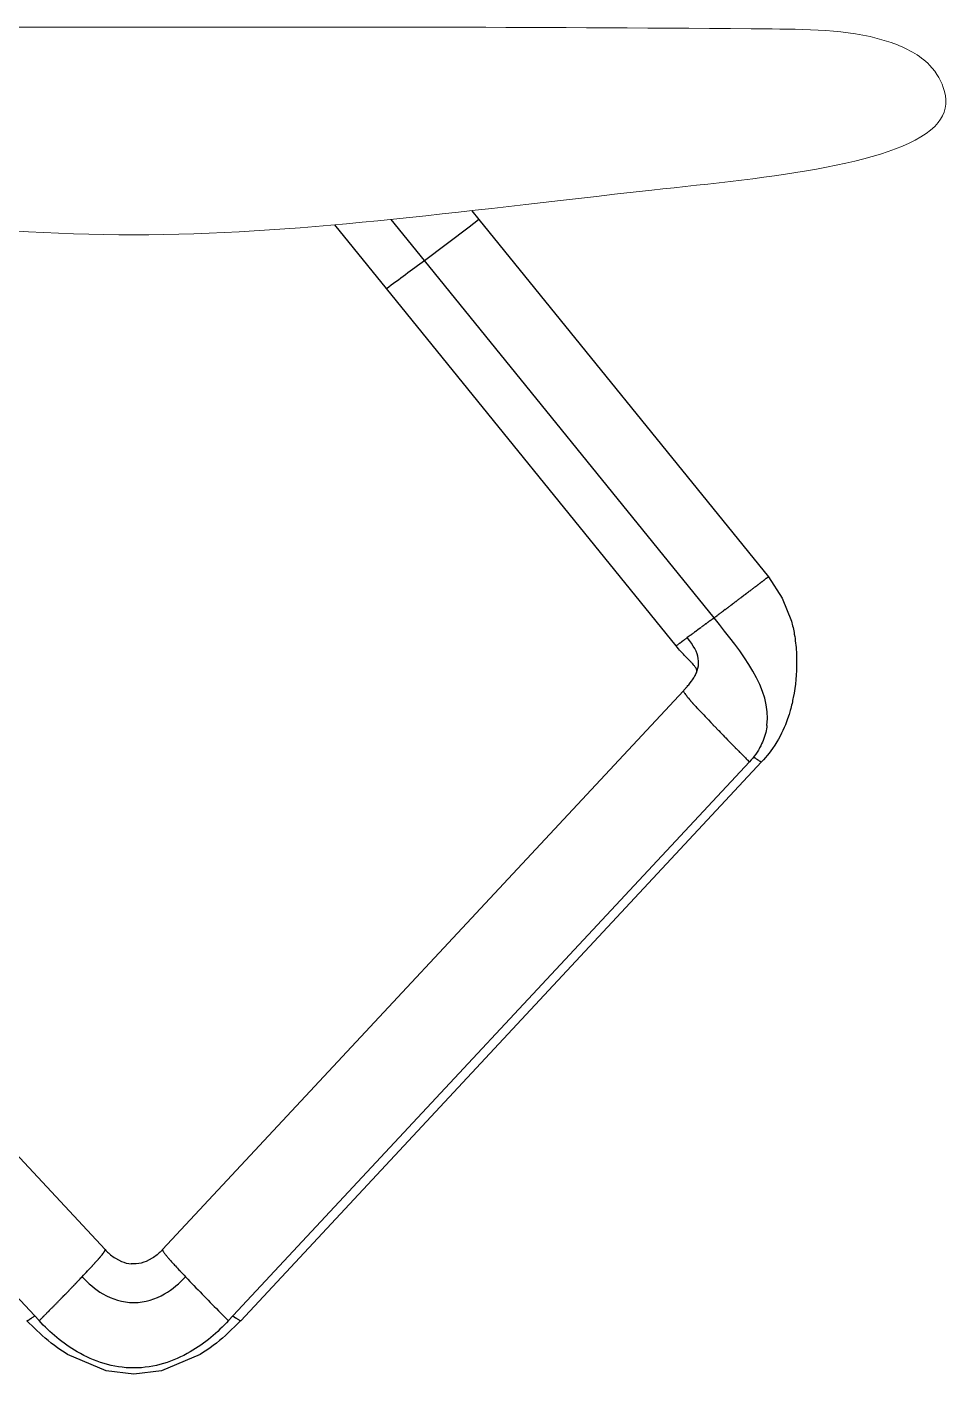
# Model space of a CAD drawing. Header units: millimetres. Extents: x 6152 to 28526, y 1087 to 12861.
# Drawn here: x 20506.2 to 20758.7, y 6116.6 to 6485.5 of the extents above; entities that cross this region are included whole.
import ezdxf

# ---------------------------------------------------------------- set-up
doc = ezdxf.new("R2010")
doc.units = ezdxf.units.MM
doc.header["$LTSCALE"] = 0.05
doc.layers.add('Board', color=52, linetype='Continuous', lineweight=13)

msp = doc.modelspace()

# ---------------------------------------------------------------- linework, layer by layer
for p, q in [((20615.21, 6421.58), (20606.09, 6432.83)), ((20628.12, 6435.22), (20630.05, 6432.84)), ((20630.05, 6432.84), (20709.41, 6334.95)), ((20604.77, 6413.9), (20590.64, 6431.34)), ((20694.56, 6323.68), (20615.21, 6421.58)), ((20684.13, 6316.01), (20604.77, 6413.9)), ((20705.55, 6331.99), (20705.43, 6331.9)), ((20705.55, 6331.99), (20705.56, 6332)), ((20705.73, 6332.13), (20705.56, 6332)), ((20705.73, 6332.13), (20705.82, 6332.19)), ((20705.91, 6332.27), (20705.82, 6332.19)), ((20706.09, 6332.4), (20705.94, 6332.29)), ((20706.09, 6332.4), (20706.19, 6332.48)), ((20706.43, 6332.66), (20706.31, 6332.57)), ((20706.43, 6332.66), (20706.44, 6332.66)), ((20706.6, 6332.79), (20706.44, 6332.66)), ((20706.77, 6332.92), (20706.67, 6332.85)), ((20706.93, 6333.04), (20706.79, 6332.93)), ((20706.93, 6333.04), (20707.02, 6333.11)), ((20707.1, 6333.17), (20707.02, 6333.11)), ((20707.1, 6333.17), (20707.13, 6333.2)), ((20707.18, 6333.23), (20707.13, 6333.2)), ((20707.18, 6333.23), (20707.25, 6333.28)), ((20707.26, 6333.29), (20707.36, 6333.36)), ((20707.42, 6333.41), (20707.36, 6333.36)), ((20707.42, 6333.41), (20707.46, 6333.45)), ((20707.5, 6333.47), (20707.46, 6333.45)), ((20707.5, 6333.47), (20707.57, 6333.53)), ((20707.58, 6333.53), (20707.57, 6333.53)), ((20707.58, 6333.53), (20707.67, 6333.6)), ((20707.73, 6333.65), (20707.67, 6333.6)), ((20707.73, 6333.65), (20707.77, 6333.68)), ((20707.8, 6333.7), (20707.77, 6333.68)), ((20707.8, 6333.7), (20707.87, 6333.76)), ((20707.94, 6333.81), (20707.87, 6333.76)), ((20707.94, 6333.81), (20707.97, 6333.83)), ((20708.01, 6333.86), (20707.97, 6333.83)), ((20708.01, 6333.86), (20708.06, 6333.9)), ((20708.08, 6333.91), (20708.15, 6333.97)), ((20708.21, 6334.01), (20708.15, 6333.97)), ((20708.21, 6334.01), (20708.24, 6334.04)), ((20708.27, 6334.06), (20708.24, 6334.04)), ((20708.27, 6334.06), (20708.33, 6334.1)), ((20708.33, 6334.11), (20708.37, 6334.13)), ((20708.39, 6334.15), (20708.37, 6334.13)), ((20708.45, 6334.2), (20708.41, 6334.17)), ((20708.45, 6334.2), (20708.49, 6334.23)), ((20708.51, 6334.24), (20708.49, 6334.23)), ((20708.51, 6334.24), (20708.52, 6334.25)), ((20708.61, 6334.32), (20708.52, 6334.25)), ((20708.61, 6334.32), (20708.63, 6334.34)), ((20708.66, 6334.36), (20708.63, 6334.34)), ((20708.66, 6334.36), (20708.67, 6334.36)), ((20708.71, 6334.4), (20708.67, 6334.36)), ((20708.71, 6334.4), (20708.73, 6334.41)), ((20708.76, 6334.43), (20708.73, 6334.41)), ((20708.85, 6334.5), (20708.76, 6334.44)), ((20708.89, 6334.53), (20708.85, 6334.51)), ((20708.89, 6334.53), (20708.91, 6334.55)), ((20708.92, 6334.56), (20708.91, 6334.55)), ((20708.92, 6334.56), (20708.93, 6334.57)), ((20708.95, 6334.58), (20708.93, 6334.57)), ((20708.95, 6334.58), (20708.97, 6334.59)), ((20708.99, 6334.61), (20709, 6334.62)), ((20709.04, 6334.65), (20709.06, 6334.67)), ((20709.07, 6334.68), (20709.06, 6334.67)), ((20709.07, 6334.68), (20709.1, 6334.7)), ((20709.12, 6334.71), (20709.1, 6334.7)), ((20709.12, 6334.71), (20709.14, 6334.73)), ((20709.15, 6334.73), (20709.14, 6334.73)), ((20709.15, 6334.73), (20709.17, 6334.75)), ((20709.19, 6334.77), (20709.17, 6334.75)), ((20709.19, 6334.77), (20709.2, 6334.77)), ((20709.21, 6334.78), (20709.2, 6334.77)), ((20709.21, 6334.78), (20709.23, 6334.8)), ((20709.23, 6334.8), (20709.25, 6334.82)), ((20709.27, 6334.83), (20709.28, 6334.83)), ((20709.28, 6334.84), (20709.3, 6334.85)), ((20709.28, 6334.84), (20709.28, 6334.83)), ((20709.3, 6334.85), (20709.32, 6334.87)), ((20709.32, 6334.87), (20709.33, 6334.88)), ((20709.32, 6334.87), (20709.32, 6334.87)), ((20709.34, 6334.88), (20709.36, 6334.9)), ((20709.37, 6334.91), (20709.36, 6334.9)), ((20709.38, 6334.92), (20709.37, 6334.91)), ((20709.37, 6334.91), (20709.37, 6334.91)), ((20709.38, 6334.92), (20709.38, 6334.92)), ((20709.39, 6334.92), (20709.38, 6334.92)), ((20709.39, 6334.93), (20709.4, 6334.94)), ((20709.39, 6334.92), (20709.39, 6334.93)), ((20709.39, 6334.93), (20709.39, 6334.93)), ((20709.4, 6334.94), (20709.4, 6334.94)), ((20709.4, 6334.94), (20709.41, 6334.94)), ((20709.4, 6334.94), (20709.4, 6334.94)), ((20700.93, 6328.49), (20700.75, 6328.36)), ((20701.15, 6328.66), (20700.99, 6328.54)), ((20701.36, 6328.82), (20701.23, 6328.72)), ((20701.36, 6328.82), (20701.46, 6328.9)), ((20701.68, 6329.06), (20701.58, 6328.98)), ((20701.68, 6329.06), (20701.69, 6329.07)), ((20701.84, 6329.18), (20701.69, 6329.07)), ((20702, 6329.3), (20701.92, 6329.24)), ((20702.14, 6329.41), (20702.03, 6329.32)), ((20702.16, 6329.42), (20702.64, 6329.79)), ((20702.77, 6329.88), (20702.64, 6329.79)), ((20702.92, 6329.99), (20702.8, 6329.91)), ((20703.06, 6330.11), (20702.96, 6330.03)), ((20703.49, 6330.43), (20703.59, 6330.5)), ((20703.63, 6330.54), (20703.74, 6330.62)), ((20703.77, 6330.64), (20703.89, 6330.73)), ((20703.98, 6330.8), (20703.89, 6330.73)), ((20704.09, 6330.88), (20704.18, 6330.96)), ((20704.19, 6330.96), (20704.18, 6330.96)), ((20704.19, 6330.96), (20704.33, 6331.06)), ((20704.49, 6331.19), (20704.61, 6331.28)), ((20704.69, 6331.34), (20704.61, 6331.28)), ((20704.79, 6331.42), (20704.89, 6331.49)), ((20704.98, 6331.56), (20704.89, 6331.49)), ((20705.17, 6331.71), (20705.03, 6331.6)), ((20705.17, 6331.71), (20705.3, 6331.8)), ((20695.6, 6324.46), (20695.88, 6324.68)), ((20695.95, 6324.73), (20695.88, 6324.68)), ((20695.95, 6324.73), (20696.02, 6324.78)), ((20696.09, 6324.83), (20696.02, 6324.78)), ((20696.09, 6324.83), (20696.15, 6324.88)), ((20696.28, 6324.97), (20696.15, 6324.88)), ((20696.28, 6324.97), (20696.29, 6324.98)), ((20696.39, 6325.06), (20696.29, 6324.98)), ((20696.39, 6325.06), (20696.42, 6325.08)), ((20696.53, 6325.16), (20696.42, 6325.08)), ((20696.67, 6325.27), (20696.56, 6325.19)), ((20696.82, 6325.38), (20696.7, 6325.3)), ((20696.97, 6325.49), (20696.84, 6325.4)), ((20696.97, 6325.49), (20697.14, 6325.62)), ((20697.56, 6325.95), (20697.14, 6325.62)), ((20697.56, 6325.95), (20697.57, 6325.95)), ((20698.72, 6326.82), (20698.7, 6326.81)), ((20698.72, 6326.82), (20698.84, 6326.91)), ((20698.84, 6326.91), (20698.97, 6327.01)), ((20698.84, 6326.91), (20698.84, 6326.91)), ((20699.09, 6327.1), (20698.97, 6327.01)), ((20699.09, 6327.1), (20699.1, 6327.11)), ((20700.03, 6327.81), (20700.14, 6327.89)), ((20700.15, 6327.9), (20700.14, 6327.89)), ((20700.15, 6327.9), (20700.26, 6327.99)), ((20700.38, 6328.07), (20700.26, 6327.99)), ((20700.38, 6328.07), (20700.39, 6328.08)), ((20700.49, 6328.16), (20700.39, 6328.08)), ((20690.72, 6320.89), (20690.8, 6320.95)), ((20690.87, 6321), (20690.8, 6320.95)), ((20690.87, 6321), (20691.03, 6321.12)), ((20691.18, 6321.23), (20691.03, 6321.12)), ((20691.18, 6321.23), (20691.25, 6321.28)), ((20691.33, 6321.34), (20691.25, 6321.28)), ((20691.48, 6321.46), (20691.36, 6321.37)), ((20691.48, 6321.46), (20691.57, 6321.53)), ((20691.63, 6321.57), (20691.57, 6321.53)), ((20691.63, 6321.57), (20691.68, 6321.61)), ((20691.77, 6321.67), (20691.68, 6321.61)), ((20691.91, 6321.78), (20691.79, 6321.68)), ((20691.91, 6321.78), (20692, 6321.85)), ((20692.05, 6321.88), (20692, 6321.85)), ((20692.05, 6321.88), (20692.11, 6321.93)), ((20692.19, 6321.98), (20692.11, 6321.93)), ((20692.32, 6322.08), (20692.22, 6322.01)), ((20692.32, 6322.08), (20692.33, 6322.09)), ((20692.46, 6322.18), (20692.33, 6322.09)), ((20692.46, 6322.18), (20692.54, 6322.24)), ((20692.58, 6322.28), (20692.54, 6322.24)), ((20692.58, 6322.28), (20692.64, 6322.32)), ((20692.71, 6322.37), (20692.64, 6322.32)), ((20692.83, 6322.46), (20692.74, 6322.39)), ((20692.83, 6322.46), (20692.84, 6322.46)), ((20692.95, 6322.55), (20692.84, 6322.46)), ((20692.95, 6322.55), (20693.03, 6322.6)), ((20693.07, 6322.63), (20693.03, 6322.6)), ((20693.07, 6322.63), (20693.12, 6322.67)), ((20693.18, 6322.72), (20693.12, 6322.67)), ((20693.18, 6322.72), (20693.21, 6322.74)), ((20693.29, 6322.8), (20693.21, 6322.74)), ((20693.4, 6322.88), (20693.3, 6322.8)), ((20693.4, 6322.88), (20693.47, 6322.93)), ((20693.5, 6322.96), (20693.47, 6322.93)), ((20693.5, 6322.96), (20693.53, 6322.98)), ((20693.6, 6323.03), (20693.53, 6322.98)), ((20693.6, 6323.03), (20693.65, 6323.06)), ((20693.7, 6323.1), (20693.65, 6323.06)), ((20693.8, 6323.17), (20693.7, 6323.1)), ((20693.7, 6323.1), (20693.7, 6323.1)), ((20693.89, 6323.24), (20693.81, 6323.19)), ((20693.89, 6323.24), (20693.92, 6323.26)), ((20693.98, 6323.31), (20693.92, 6323.26)), ((20693.98, 6323.31), (20694.02, 6323.34)), ((20694.07, 6323.37), (20694.02, 6323.34)), ((20694.15, 6323.43), (20694.07, 6323.38)), ((20694.15, 6323.43), (20694.54, 6323.72)), ((20694.57, 6323.68), (20694.58, 6323.69)), ((20694.59, 6323.7), (20694.58, 6323.69)), ((20694.59, 6323.71), (20694.61, 6323.71)), ((20694.59, 6323.71), (20694.59, 6323.7)), ((20694.59, 6323.7), (20694.59, 6323.7)), ((20694.6, 6323.71), (20694.6, 6323.71)), ((20694.69, 6323.78), (20694.61, 6323.71)), ((20694.69, 6323.78), (20694.7, 6323.78)), ((20694.73, 6323.81), (20694.7, 6323.78)), ((20694.73, 6323.81), (20694.74, 6323.81)), ((20694.78, 6323.84), (20694.74, 6323.81)), ((20694.78, 6323.84), (20694.89, 6323.93)), ((20695.05, 6324.05), (20694.89, 6323.93)), ((20695.05, 6324.05), (20695.09, 6324.08)), ((20695.14, 6324.11), (20695.11, 6324.09)), ((20695.14, 6324.11), (20695.16, 6324.13)), ((20695.16, 6324.13), (20695.2, 6324.16)), ((20695.16, 6324.13), (20695.16, 6324.13)), ((20695.21, 6324.17), (20695.2, 6324.16)), ((20695.21, 6324.17), (20695.23, 6324.18)), ((20695.24, 6324.19), (20695.26, 6324.21)), ((20695.28, 6324.22), (20695.26, 6324.21)), ((20695.3, 6324.24), (20695.34, 6324.27)), ((20695.42, 6324.33), (20695.37, 6324.29)), ((20695.42, 6324.33), (20695.44, 6324.34)), ((20695.46, 6324.35), (20695.44, 6324.34)), ((20695.49, 6324.38), (20695.46, 6324.36)), ((20695.46, 6324.35), (20695.46, 6324.36)), ((20695.55, 6324.42), (20695.5, 6324.39)), ((20695.6, 6324.46), (20695.57, 6324.44)), ((20685.75, 6317.2), (20685.84, 6317.26)), ((20685.87, 6317.28), (20685.92, 6317.32)), ((20685.98, 6317.37), (20685.92, 6317.32)), ((20685.98, 6317.37), (20686.08, 6317.44)), ((20686.1, 6317.45), (20686.16, 6317.5)), ((20686.22, 6317.54), (20686.16, 6317.5)), ((20686.22, 6317.54), (20686.33, 6317.63)), ((20686.46, 6317.72), (20686.33, 6317.63)), ((20686.46, 6317.72), (20686.5, 6317.75)), ((20686.58, 6317.81), (20686.5, 6317.75)), ((20686.58, 6317.81), (20686.67, 6317.88)), ((20686.83, 6318), (20686.67, 6317.88)), ((20686.95, 6318.09), (20686.85, 6318.01)), ((20686.95, 6318.09), (20687.2, 6318.27)), ((20687.71, 6318.65), (20687.2, 6318.28)), ((20687.2, 6318.28), (20687.2, 6318.27)), ((20687.71, 6318.65), (20687.91, 6318.81)), ((20688.04, 6318.9), (20687.91, 6318.81)), ((20688.04, 6318.9), (20688.09, 6318.94)), ((20688.2, 6319.02), (20688.09, 6318.94)), ((20688.2, 6319.02), (20688.27, 6319.07)), ((20688.37, 6319.14), (20688.27, 6319.07)), ((20688.37, 6319.14), (20688.44, 6319.2)), ((20688.53, 6319.27), (20688.44, 6319.2)), ((20688.53, 6319.27), (20688.62, 6319.33)), ((20688.69, 6319.39), (20688.62, 6319.33)), ((20688.69, 6319.39), (20688.81, 6319.47)), ((20688.85, 6319.5), (20689, 6319.61)), ((20689.01, 6319.62), (20689, 6319.61)), ((20689.01, 6319.62), (20689.19, 6319.76)), ((20689.48, 6319.97), (20689.19, 6319.76)), ((20689.48, 6319.97), (20689.63, 6320.08)), ((20690.09, 6320.43), (20689.63, 6320.08)), ((20690.72, 6320.89), (20690.12, 6320.45)), ((20684.13, 6316.01), (20684.14, 6316.01)), ((20684.13, 6316.01), (20684.13, 6316.01)), ((20684.13, 6316.01), (20684.13, 6316.01)), ((20684.14, 6316.01), (20684.14, 6316.02)), ((20684.15, 6316.02), (20684.14, 6316.02)), ((20684.14, 6316.01), (20684.14, 6316.01)), ((20684.14, 6316.01), (20684.14, 6316.01)), ((20684.14, 6316.01), (20684.14, 6316.01)), ((20684.15, 6316.02), (20684.16, 6316.03)), ((20684.17, 6316.03), (20684.16, 6316.03)), ((20684.17, 6316.03), (20684.18, 6316.04)), ((20684.18, 6316.04), (20684.19, 6316.05)), ((20684.18, 6316.04), (20684.18, 6316.04)), ((20684.2, 6316.06), (20684.19, 6316.05)), ((20684.2, 6316.06), (20684.22, 6316.07)), ((20684.23, 6316.07), (20684.22, 6316.07)), ((20684.23, 6316.07), (20684.24, 6316.08)), ((20684.25, 6316.09), (20684.24, 6316.08)), ((20684.25, 6316.09), (20684.26, 6316.09)), ((20684.26, 6316.1), (20684.28, 6316.11)), ((20684.26, 6316.1), (20684.26, 6316.09)), ((20684.29, 6316.12), (20684.28, 6316.11)), ((20684.29, 6316.12), (20684.3, 6316.13)), ((20684.31, 6316.13), (20684.3, 6316.13)), ((20684.31, 6316.13), (20684.32, 6316.14)), ((20684.37, 6316.17), (20684.32, 6316.14)), ((20684.39, 6316.19), (20684.37, 6316.18)), ((20684.37, 6316.17), (20684.37, 6316.18)), ((20684.39, 6316.19), (20684.4, 6316.2)), ((20684.43, 6316.22), (20684.4, 6316.2)), ((20684.45, 6316.24), (20684.43, 6316.22)), ((20684.45, 6316.24), (20684.47, 6316.25)), ((20684.48, 6316.26), (20684.47, 6316.25)), ((20684.48, 6316.26), (20684.5, 6316.27)), ((20684.53, 6316.3), (20684.5, 6316.27)), ((20684.56, 6316.32), (20684.54, 6316.3)), ((20684.56, 6316.32), (20684.58, 6316.33)), ((20684.59, 6316.34), (20684.58, 6316.33)), ((20684.59, 6316.34), (20684.65, 6316.38)), ((20684.66, 6316.39), (20684.68, 6316.4)), ((20684.69, 6316.41), (20684.68, 6316.4)), ((20684.69, 6316.41), (20684.7, 6316.42)), ((20684.72, 6316.44), (20684.7, 6316.42)), ((20684.72, 6316.44), (20684.73, 6316.44)), ((20684.76, 6316.46), (20684.73, 6316.44)), ((20684.76, 6316.46), (20684.8, 6316.49)), ((20684.8, 6316.49), (20684.83, 6316.51)), ((20684.8, 6316.49), (20684.8, 6316.49)), ((20684.84, 6316.52), (20684.86, 6316.54)), ((20684.92, 6316.58), (20684.86, 6316.54)), ((20684.96, 6316.61), (20684.93, 6316.59)), ((20684.96, 6316.61), (20685, 6316.64)), ((20685.05, 6316.67), (20685, 6316.64)), ((20685.05, 6316.67), (20685.07, 6316.69)), ((20685.14, 6316.74), (20685.07, 6316.69)), ((20685.18, 6316.78), (20685.15, 6316.75)), ((20685.18, 6316.78), (20685.23, 6316.81)), ((20685.28, 6316.85), (20685.23, 6316.81)), ((20685.28, 6316.85), (20685.31, 6316.87)), ((20685.33, 6316.89), (20685.31, 6316.87)), ((20685.33, 6316.89), (20685.39, 6316.93)), ((20685.43, 6316.96), (20685.39, 6316.93)), ((20685.43, 6316.96), (20685.48, 6317)), ((20685.54, 6317.04), (20685.48, 6317)), ((20685.54, 6317.04), (20685.57, 6317.06)), ((20685.64, 6317.12), (20685.57, 6317.06)), ((20685.64, 6317.12), (20685.75, 6317.19)), ((20685.75, 6317.2), (20685.75, 6317.19)), ((20717.17, 6312.22), (20717.17, 6311.73)), ((20384.92, 6303.71), (20527.67, 6150.64)), ((20543.39, 6150.64), (20686.14, 6303.71)), ((20686.13, 6303.67), (20686.13, 6303.67)), ((20686.13, 6303.67), (20686.13, 6303.66)), ((20686.13, 6303.66), (20686.13, 6303.65)), ((20686.15, 6303.73), (20686.15, 6303.72)), ((20686.86, 6302.48), (20686.9, 6302.43)), ((20686.9, 6302.43), (20686.94, 6302.38)), ((20687.2, 6302.05), (20687.3, 6301.92)), ((20687.3, 6301.92), (20687.35, 6301.86)), ((20687.35, 6301.86), (20687.39, 6301.81)), ((20687.4, 6301.8), (20687.44, 6301.75)), ((20687.45, 6301.74), (20687.5, 6301.68)), ((20687.5, 6301.68), (20687.79, 6301.34)), ((20688.05, 6301.04), (20688.12, 6300.96)), ((20688.12, 6300.96), (20688.19, 6300.88)), ((20688.19, 6300.88), (20688.35, 6300.7)), ((20688.35, 6300.7), (20688.42, 6300.62)), ((20688.43, 6300.62), (20688.5, 6300.53)), ((20688.51, 6300.53), (20688.58, 6300.44)), ((20688.58, 6300.44), (20688.61, 6300.41)), ((20688.61, 6300.41), (20688.66, 6300.35)), ((20688.66, 6300.35), (20688.72, 6300.29)), ((20688.72, 6300.29), (20688.75, 6300.26)), ((20688.76, 6300.25), (20689.1, 6299.87)), ((20690, 6298.9), (20690.19, 6298.7)), ((20690.19, 6298.7), (20690.55, 6298.31)), ((20690.56, 6298.29), (20690.6, 6298.25)), ((20690.6, 6298.25), (20690.96, 6297.87)), ((20692.43, 6296.31), (20692.47, 6296.27)), ((20692.47, 6296.27), (20692.54, 6296.2)), ((20692.54, 6296.2), (20693, 6295.71)), ((20693, 6295.71), (20693.66, 6295.02)), ((20693.67, 6295.01), (20693.86, 6294.81)), ((20693.89, 6294.78), (20694.21, 6294.44)), ((20694.23, 6294.42), (20694.61, 6294.03)), ((20694.65, 6293.98), (20694.8, 6293.82)), ((20694.83, 6293.8), (20695.55, 6293.05)), ((20695.6, 6293), (20695.76, 6292.83)), ((20695.8, 6292.79), (20696.18, 6292.39)), ((20696.21, 6292.37), (20697, 6291.55)), ((20697, 6291.55), (20697.43, 6291.12)), ((20697.46, 6291.08), (20697.62, 6290.92)), ((20697.62, 6290.92), (20697.72, 6290.81)), ((20699.6, 6288.9), (20699.81, 6288.68)), ((20699.83, 6288.66), (20700.32, 6288.16)), ((20700.32, 6288.16), (20700.36, 6288.12)), ((20700.36, 6288.12), (20700.55, 6287.93)), ((20700.55, 6287.93), (20700.83, 6287.65)), ((20509.58, 6131.18), (20366.83, 6284.26)), ((20704.23, 6284.26), (20561.48, 6131.18)), ((20707.57, 6284.26), (20564.82, 6131.17)), ((20700.83, 6287.65), (20701.35, 6287.13)), ((20701.35, 6287.13), (20701.55, 6286.92)), ((20701.55, 6286.92), (20701.61, 6286.86)), ((20701.61, 6286.86), (20701.87, 6286.6)), ((20701.87, 6286.6), (20702.3, 6286.16)), ((20702.3, 6286.16), (20702.86, 6285.6)), ((20703.36, 6285.09), (20703.54, 6284.91)), ((20703.54, 6284.91), (20703.69, 6284.76)), ((20703.69, 6284.76), (20703.7, 6284.75)), ((20703.7, 6284.75), (20703.71, 6284.74)), ((20703.71, 6284.74), (20703.76, 6284.69)), ((20703.76, 6284.69), (20704.02, 6284.45)), ((20704.02, 6284.45), (20704.04, 6284.43)), ((20704.04, 6284.43), (20704.08, 6284.4)), ((20704.08, 6284.4), (20704.09, 6284.38)), ((20704.09, 6284.38), (20704.11, 6284.37)), ((20704.11, 6284.36), (20704.12, 6284.35)), ((20704.12, 6284.35), (20704.13, 6284.35)), ((20704.13, 6284.35), (20704.14, 6284.34)), ((20704.14, 6284.34), (20704.14, 6284.33)), ((20704.14, 6284.33), (20704.15, 6284.33)), ((20704.15, 6284.33), (20704.16, 6284.32)), ((20704.16, 6284.32), (20704.17, 6284.31)), ((20704.17, 6284.31), (20704.17, 6284.31)), ((20704.23, 6284.26), (20704.23, 6284.26)), ((20705.38, 6285.6), (20705.8, 6285.31)), ((20705.8, 6285.31), (20706.11, 6285.09)), ((20706.11, 6285.09), (20706.3, 6284.97)), ((20706.3, 6284.97), (20706.31, 6284.96)), ((20706.31, 6284.96), (20706.39, 6284.9)), ((20706.39, 6284.9), (20706.42, 6284.89)), ((20707.44, 6284.27), (20707.54, 6284.25)), ((20707.56, 6284.25), (20707.57, 6284.26)), ((20707.56, 6284.25), (20707.56, 6284.25)), ((20707.57, 6284.26), (20707.57, 6284.26)), ((20525.33, 6147.47), (20525.39, 6147.53)), ((20525.4, 6147.54), (20525.39, 6147.53)), ((20525.4, 6147.54), (20525.46, 6147.62)), ((20525.49, 6147.65), (20525.46, 6147.62)), ((20525.49, 6147.65), (20525.54, 6147.71)), ((20525.56, 6147.72), (20525.54, 6147.71)), ((20525.56, 6147.72), (20525.62, 6147.79)), ((20525.62, 6147.79), (20525.69, 6147.87)), ((20525.71, 6147.9), (20525.69, 6147.87)), ((20525.71, 6147.9), (20525.76, 6147.96)), ((20525.77, 6147.96), (20525.83, 6148.04)), ((20525.86, 6148.06), (20525.83, 6148.04)), ((20525.86, 6148.06), (20525.9, 6148.12)), ((20525.91, 6148.13), (20525.9, 6148.12)), ((20525.91, 6148.13), (20525.97, 6148.19)), ((20525.99, 6148.22), (20525.97, 6148.19)), ((20525.99, 6148.22), (20526.03, 6148.27)), ((20526.05, 6148.28), (20526.03, 6148.27)), ((20526.05, 6148.28), (20526.09, 6148.34)), ((20526.1, 6148.34), (20526.15, 6148.4)), ((20526.17, 6148.43), (20526.15, 6148.4)), ((20526.17, 6148.43), (20526.21, 6148.47)), ((20526.22, 6148.48), (20526.21, 6148.47)), ((20526.22, 6148.48), (20526.26, 6148.53)), ((20526.27, 6148.54), (20526.36, 6148.66)), ((20526.38, 6148.68), (20526.36, 6148.66)), ((20526.38, 6148.68), (20526.41, 6148.72)), ((20526.42, 6148.73), (20526.46, 6148.78)), ((20526.46, 6148.78), (20526.51, 6148.84)), ((20526.53, 6148.86), (20526.51, 6148.84)), ((20526.53, 6148.86), (20526.56, 6148.9)), ((20526.57, 6148.91), (20526.61, 6148.96)), ((20526.63, 6148.98), (20526.61, 6148.96)), ((20526.63, 6148.98), (20526.65, 6149.02)), ((20526.66, 6149.03), (20526.65, 6149.02)), ((20526.66, 6149.03), (20526.7, 6149.07)), ((20526.7, 6149.07), (20526.74, 6149.13)), ((20526.76, 6149.14), (20526.74, 6149.13)), ((20526.76, 6149.14), (20526.79, 6149.18)), ((20526.79, 6149.19), (20526.83, 6149.24)), ((20526.85, 6149.26), (20526.83, 6149.24)), ((20526.85, 6149.26), (20526.87, 6149.29)), ((20526.88, 6149.3), (20526.87, 6149.29)), ((20526.88, 6149.3), (20526.91, 6149.34)), ((20526.91, 6149.34), (20526.95, 6149.39)), ((20526.96, 6149.41), (20526.95, 6149.39)), ((20526.96, 6149.41), (20526.99, 6149.45)), ((20526.99, 6149.45), (20527.03, 6149.49)), ((20527.04, 6149.51), (20527.03, 6149.49)), ((20527.04, 6149.51), (20527.06, 6149.54)), ((20527.07, 6149.55), (20527.06, 6149.54)), ((20527.07, 6149.55), (20527.1, 6149.59)), ((20527.1, 6149.59), (20527.14, 6149.64)), ((20527.15, 6149.65), (20527.14, 6149.64)), ((20527.15, 6149.65), (20527.19, 6149.71)), ((20527.19, 6149.71), (20527.23, 6149.77)), ((20527.24, 6149.79), (20527.23, 6149.77)), ((20527.24, 6149.79), (20527.28, 6149.84)), ((20527.28, 6149.84), (20527.32, 6149.9)), ((20527.28, 6149.84), (20527.28, 6149.84)), ((20527.33, 6149.91), (20527.32, 6149.9)), ((20527.33, 6149.91), (20527.36, 6149.96)), ((20527.37, 6149.96), (20527.36, 6149.96)), ((20527.37, 6149.96), (20527.4, 6150.02)), ((20527.41, 6150.03), (20527.4, 6150.02)), ((20527.41, 6150.03), (20527.44, 6150.07)), ((20527.45, 6150.08), (20527.44, 6150.07)), ((20527.45, 6150.08), (20527.51, 6150.17)), ((20527.51, 6150.18), (20527.53, 6150.22)), ((20527.51, 6150.18), (20527.51, 6150.17)), ((20527.54, 6150.23), (20527.53, 6150.22)), ((20527.54, 6150.23), (20527.56, 6150.26)), ((20527.56, 6150.27), (20527.58, 6150.3)), ((20527.56, 6150.27), (20527.56, 6150.26)), ((20527.58, 6150.3), (20527.6, 6150.34)), ((20527.58, 6150.3), (20527.58, 6150.3)), ((20527.6, 6150.34), (20527.62, 6150.37)), ((20527.6, 6150.34), (20527.6, 6150.34)), ((20527.62, 6150.38), (20527.64, 6150.41)), ((20527.62, 6150.38), (20527.62, 6150.37)), ((20527.64, 6150.42), (20527.65, 6150.44)), ((20527.64, 6150.42), (20527.64, 6150.41)), ((20527.65, 6150.65), (20527.66, 6150.64)), ((20527.65, 6150.45), (20527.66, 6150.47)), ((20527.65, 6150.45), (20527.65, 6150.44)), ((20527.66, 6150.48), (20527.67, 6150.5)), ((20527.66, 6150.48), (20527.66, 6150.47)), ((20527.67, 6150.64), (20527.67, 6150.64)), ((20527.67, 6150.63), (20527.67, 6150.64)), ((20527.67, 6150.63), (20527.67, 6150.63)), ((20527.68, 6150.62), (20527.67, 6150.63)), ((20527.67, 6150.5), (20527.68, 6150.53)), ((20527.67, 6150.5), (20527.67, 6150.5)), ((20527.68, 6150.62), (20527.68, 6150.62)), ((20527.68, 6150.61), (20527.68, 6150.62)), ((20527.68, 6150.61), (20527.68, 6150.61)), ((20527.68, 6150.59), (20527.68, 6150.61)), ((20527.68, 6150.59), (20527.68, 6150.59)), ((20527.68, 6150.55), (20527.68, 6150.55)), ((20527.68, 6150.53), (20527.68, 6150.55)), ((20527.68, 6150.53), (20527.68, 6150.53)), ((20543.39, 6150.63), (20543.37, 6150.55)), ((20543.37, 6150.55), (20543.38, 6150.54)), ((20543.39, 6150.64), (20543.39, 6150.63)), ((20543.4, 6150.65), (20543.4, 6150.64)), ((20522.95, 6144.89), (20523.21, 6145.17)), ((20523.22, 6145.18), (20523.42, 6145.39)), ((20523.44, 6145.41), (20523.42, 6145.39)), ((20523.44, 6145.41), (20523.52, 6145.5)), ((20523.52, 6145.5), (20523.62, 6145.61)), ((20523.52, 6145.5), (20523.52, 6145.5)), ((20523.65, 6145.64), (20523.62, 6145.61)), ((20523.65, 6145.64), (20523.73, 6145.72)), ((20523.73, 6145.73), (20523.83, 6145.83)), ((20523.86, 6145.87), (20523.83, 6145.83)), ((20523.86, 6145.87), (20523.93, 6145.94)), ((20523.94, 6145.95), (20524.03, 6146.05)), ((20524.06, 6146.09), (20524.03, 6146.05)), ((20524.06, 6146.09), (20524.13, 6146.15)), ((20524.15, 6146.17), (20524.13, 6146.15)), ((20524.15, 6146.17), (20524.32, 6146.36)), ((20524.34, 6146.39), (20524.32, 6146.36)), ((20524.34, 6146.39), (20524.42, 6146.47)), ((20524.42, 6146.47), (20524.51, 6146.57)), ((20524.54, 6146.6), (20524.51, 6146.57)), ((20524.54, 6146.6), (20524.61, 6146.67)), ((20524.62, 6146.68), (20524.7, 6146.77)), ((20524.73, 6146.81), (20524.7, 6146.77)), ((20524.73, 6146.81), (20524.79, 6146.87)), ((20524.8, 6146.89), (20524.79, 6146.87)), ((20524.8, 6146.89), (20524.97, 6147.07)), ((20524.99, 6147.09), (20524.97, 6147.07)), ((20524.99, 6147.09), (20525.05, 6147.16)), ((20525.06, 6147.17), (20525.14, 6147.26)), ((20525.16, 6147.28), (20525.14, 6147.26)), ((20525.16, 6147.28), (20525.22, 6147.35)), ((20525.23, 6147.36), (20525.3, 6147.44)), ((20525.33, 6147.47), (20525.3, 6147.44)), ((20536.21, 6146.74), (20534.85, 6146.74)), ((20518.29, 6140), (20518.63, 6140.35)), ((20518.68, 6140.4), (20518.63, 6140.35)), ((20518.68, 6140.4), (20518.8, 6140.52)), ((20518.84, 6140.57), (20518.96, 6140.69)), ((20519.01, 6140.74), (20519.13, 6140.87)), ((20519.17, 6140.91), (20519.29, 6141.04)), ((20519.33, 6141.07), (20519.46, 6141.21)), ((20519.49, 6141.24), (20519.62, 6141.38)), ((20519.64, 6141.4), (20519.74, 6141.5)), ((20519.75, 6141.51), (20519.86, 6141.63)), ((20519.9, 6141.68), (20519.98, 6141.76)), ((20520.01, 6141.78), (20520.11, 6141.89)), ((20520.11, 6141.89), (20520.23, 6142.01)), ((20520.26, 6142.05), (20520.34, 6142.14)), ((20520.36, 6142.16), (20520.58, 6142.38)), ((20520.61, 6142.42), (20520.7, 6142.51)), ((20520.71, 6142.52), (20520.81, 6142.63)), ((20520.86, 6142.68), (20521.04, 6142.87)), ((20521.06, 6142.88), (20521.26, 6143.1)), ((20514.76, 6136.37), (20514.88, 6136.49)), ((20514.9, 6136.51), (20515.01, 6136.62)), ((20515.03, 6136.64), (20515.14, 6136.75)), ((20515.16, 6136.77), (20515.26, 6136.88)), ((20515.29, 6136.91), (20515.39, 6137.01)), ((20515.42, 6137.04), (20515.52, 6137.14)), ((20515.54, 6137.17), (20515.64, 6137.27)), ((20515.67, 6137.3), (20515.77, 6137.4)), ((20515.8, 6137.43), (20515.89, 6137.53)), ((20515.92, 6137.56), (20516.02, 6137.65)), ((20516.05, 6137.68), (20516.14, 6137.78)), ((20516.17, 6137.81), (20516.39, 6138.03)), ((20516.42, 6138.06), (20516.63, 6138.28)), ((20516.66, 6138.32), (20516.87, 6138.52)), ((20516.9, 6138.56), (20517.05, 6138.71)), ((20517.08, 6138.75), (20517.23, 6138.9)), ((20517.26, 6138.93), (20517.41, 6139.09)), ((20517.43, 6139.11), (20517.59, 6139.27)), ((20517.61, 6139.29), (20517.77, 6139.45)), ((20517.78, 6139.47), (20517.94, 6139.63)), ((20517.95, 6139.65), (20518.12, 6139.81)), ((20518.12, 6139.82), (20518.29, 6139.99)), ((20518.29, 6140), (20518.29, 6139.99)), ((20511.28, 6132.84), (20511.11, 6132.67)), ((20511.28, 6132.84), (20511.31, 6132.88)), ((20511.41, 6132.98), (20511.31, 6132.88)), ((20511.41, 6132.98), (20511.43, 6133)), ((20511.48, 6133.05), (20511.43, 6133)), ((20511.48, 6133.05), (20511.51, 6133.07)), ((20511.55, 6133.12), (20511.51, 6133.07)), ((20511.55, 6133.12), (20511.58, 6133.15)), ((20511.69, 6133.26), (20511.58, 6133.15)), ((20511.69, 6133.26), (20511.74, 6133.31)), ((20511.83, 6133.4), (20511.74, 6133.31)), ((20511.83, 6133.4), (20511.9, 6133.47)), ((20512.05, 6133.62), (20511.9, 6133.47)), ((20512.37, 6133.95), (20512.06, 6133.63)), ((20512.37, 6133.95), (20512.98, 6134.56)), ((20512.98, 6134.57), (20513.12, 6134.71)), ((20512.98, 6134.57), (20512.98, 6134.56)), ((20513.12, 6134.71), (20513.26, 6134.85)), ((20513.12, 6134.71), (20513.12, 6134.71)), ((20513.27, 6134.85), (20513.26, 6134.85)), ((20513.27, 6134.85), (20513.4, 6134.99)), ((20513.41, 6134.99), (20513.54, 6135.13)), ((20513.55, 6135.14), (20513.67, 6135.27)), ((20513.68, 6135.28), (20513.81, 6135.41)), ((20513.82, 6135.42), (20513.95, 6135.54)), ((20513.96, 6135.56), (20514.08, 6135.68)), ((20514.1, 6135.69), (20514.22, 6135.82)), ((20514.23, 6135.83), (20514.35, 6135.95)), ((20514.37, 6135.97), (20514.48, 6136.09)), ((20514.5, 6136.1), (20514.61, 6136.22)), ((20514.63, 6136.24), (20514.75, 6136.36)), ((20558.72, 6133.91), (20559.92, 6132.7)), ((20506.24, 6131.17), (20506.25, 6131.17)), ((20506.25, 6131.17), (20506.25, 6131.17)), ((20506.25, 6131.17), (20506.26, 6131.16)), ((20506.26, 6131.16), (20506.26, 6131.16)), ((20506.26, 6131.16), (20506.27, 6131.16)), ((20506.27, 6131.16), (20506.27, 6131.16)), ((20506.27, 6131.16), (20506.28, 6131.16)), ((20506.29, 6131.16), (20506.28, 6131.16)), ((20506.29, 6131.16), (20506.29, 6131.16)), ((20506.29, 6131.16), (20506.29, 6131.16)), ((20506.29, 6131.16), (20506.3, 6131.16)), ((20506.3, 6131.16), (20506.31, 6131.17)), ((20506.3, 6131.16), (20506.3, 6131.16)), ((20506.32, 6131.17), (20506.31, 6131.17)), ((20506.33, 6131.17), (20506.32, 6131.17)), ((20506.32, 6131.17), (20506.32, 6131.17)), ((20506.34, 6131.17), (20506.33, 6131.17)), ((20506.33, 6131.17), (20506.33, 6131.17)), ((20506.34, 6131.17), (20506.35, 6131.18)), ((20506.35, 6131.18), (20506.35, 6131.18)), ((20506.35, 6131.18), (20506.36, 6131.18)), ((20506.37, 6131.18), (20506.36, 6131.18)), ((20506.37, 6131.18), (20506.4, 6131.19)), ((20506.4, 6131.2), (20506.46, 6131.22)), ((20506.4, 6131.2), (20506.4, 6131.19)), ((20506.47, 6131.23), (20506.46, 6131.22)), ((20506.47, 6131.23), (20506.5, 6131.24)), ((20506.51, 6131.25), (20506.5, 6131.24)), ((20506.51, 6131.25), (20506.55, 6131.27)), ((20506.55, 6131.27), (20506.58, 6131.29)), ((20506.59, 6131.29), (20506.58, 6131.29)), ((20506.59, 6131.29), (20506.63, 6131.31)), ((20506.64, 6131.32), (20506.63, 6131.31)), ((20506.64, 6131.32), (20506.68, 6131.34)), ((20506.69, 6131.35), (20506.68, 6131.34)), ((20506.69, 6131.35), (20506.72, 6131.37)), ((20506.73, 6131.38), (20506.72, 6131.37)), ((20506.73, 6131.38), (20506.77, 6131.4)), ((20506.79, 6131.41), (20506.77, 6131.4)), ((20506.79, 6131.41), (20506.83, 6131.44)), ((20506.84, 6131.44), (20506.83, 6131.44)), ((20506.84, 6131.44), (20506.89, 6131.47)), ((20506.89, 6131.47), (20506.93, 6131.5)), ((20506.94, 6131.5), (20506.93, 6131.5)), ((20506.94, 6131.5), (20506.97, 6131.52)), ((20506.99, 6131.53), (20506.97, 6131.52)), ((20506.99, 6131.53), (20507.01, 6131.55)), ((20507.03, 6131.56), (20507.01, 6131.55)), ((20507.03, 6131.56), (20507.08, 6131.59)), ((20507.08, 6131.6), (20507.17, 6131.65)), ((20507.18, 6131.66), (20507.17, 6131.65)), ((20507.18, 6131.66), (20507.28, 6131.73)), ((20507.29, 6131.73), (20507.28, 6131.73)), ((20507.29, 6131.73), (20507.37, 6131.79)), ((20507.39, 6131.8), (20507.37, 6131.79)), ((20507.39, 6131.8), (20507.49, 6131.87)), ((20507.5, 6131.87), (20507.49, 6131.87)), ((20507.5, 6131.87), (20507.6, 6131.94)), ((20507.62, 6131.96), (20507.6, 6131.94)), ((20507.62, 6131.96), (20507.7, 6132.01)), ((20507.72, 6132.02), (20507.7, 6132.01)), ((20507.72, 6132.02), (20508.03, 6132.24)), ((20508.16, 6132.33), (20508.03, 6132.24)), ((20508.27, 6132.4), (20508.17, 6132.33)), ((20508.27, 6132.4), (20508.29, 6132.41)), ((20508.37, 6132.47), (20508.29, 6132.41)), ((20509.58, 6131.18), (20509.58, 6131.18)), ((20509.59, 6131.19), (20509.59, 6131.19)), ((20509.59, 6131.19), (20509.59, 6131.19)), ((20509.77, 6131.34), (20509.62, 6131.21)), ((20510.09, 6131.64), (20509.95, 6131.51)), ((20510.09, 6131.64), (20510.1, 6131.65)), ((20510.12, 6131.67), (20510.1, 6131.65)), ((20510.12, 6131.67), (20510.21, 6131.76)), ((20510.29, 6131.85), (20510.21, 6131.76)), ((20510.29, 6131.85), (20510.35, 6131.9)), ((20510.38, 6131.93), (20510.35, 6131.9)), ((20510.38, 6131.93), (20510.39, 6131.94)), ((20510.41, 6131.97), (20510.39, 6131.94)), ((20510.41, 6131.97), (20510.42, 6131.97)), ((20510.52, 6132.08), (20510.42, 6131.97)), ((20510.52, 6132.08), (20510.58, 6132.13)), ((20510.6, 6132.15), (20510.58, 6132.13)), ((20510.6, 6132.15), (20510.64, 6132.2)), ((20510.67, 6132.22), (20510.64, 6132.2)), ((20510.67, 6132.22), (20510.71, 6132.26)), ((20510.74, 6132.29), (20510.71, 6132.26)), ((20510.74, 6132.29), (20510.83, 6132.39)), ((20510.87, 6132.43), (20510.83, 6132.39)), ((20510.87, 6132.43), (20510.95, 6132.51)), ((20511.01, 6132.57), (20510.95, 6132.51)), ((20511.01, 6132.57), (20511.11, 6132.67)), ((20559.92, 6132.7), (20560.35, 6132.26)), ((20560.35, 6132.26), (20560.67, 6131.94)), ((20560.67, 6131.94), (20560.68, 6131.93)), ((20560.68, 6131.93), (20560.71, 6131.9)), ((20560.71, 6131.9), (20560.78, 6131.83)), ((20560.78, 6131.83), (20560.86, 6131.75)), ((20560.86, 6131.75), (20560.98, 6131.63)), ((20560.98, 6131.63), (20561.11, 6131.51)), ((20561.29, 6131.34), (20561.44, 6131.21)), ((20561.48, 6131.18), (20561.48, 6131.18)), ((20562.68, 6132.47), (20563.01, 6132.25)), ((20563.01, 6132.25), (20563.43, 6131.96)), ((20563.43, 6131.96), (20563.47, 6131.93)), ((20564.77, 6131.16), (20564.78, 6131.16)), ((20564.82, 6131.17), (20564.82, 6131.17))]:
    msp.add_line(p, q)
msp.add_lwpolyline([(20615.21, 6421.58), (20627.41, 6430.81), (20630.02, 6432.81), (20630.05, 6432.84)])
for points in [[(20709.41, 6334.94), (20713.24, 6329.12), (20715.73, 6322.8, -0.025429), (20716.53, 6319.23, -0.028392), (20717.09, 6314.34, -0.010322), (20717.17, 6312.22)], [(20689.83, 6309.33), (20689.82, 6309.39), (20689.74, 6309.6, 0.017776), (20689.65, 6309.77, 0.015899), (20689.53, 6309.98, 0.013825), (20689.36, 6310.22, 0.01187), (20689.15, 6310.51, 0.009799), (20688.86, 6310.85, 0.00769), (20688.51, 6311.26, 0.005743), (20687.95, 6311.85, 0.001063), (20686.83, 6313.01, -0.021772), (20684.13, 6316.01)], [(20717.17, 6311.73, -0.049021), (20716.24, 6301.88, -0.008581), (20715.9, 6300.27, -0.011699), (20715.42, 6298.35), (20715.08, 6297.18), (20714.7, 6296.01), (20714.41, 6295.22), (20714.1, 6294.43), (20713.77, 6293.64), (20713.42, 6292.87), (20713.03, 6292.06), (20712.62, 6291.27), (20712.19, 6290.5), (20711.74, 6289.73), (20711.15, 6288.79), (20710.53, 6287.88), (20710.07, 6287.25), (20709.6, 6286.64), (20709.11, 6286.03), (20708.61, 6285.43), (20708.1, 6284.84), (20707.57, 6284.26)], [(20689.32, 6307.84, 0.016223), (20689.52, 6308.26, 0.023063), (20689.69, 6308.69, 0.023381), (20689.78, 6309.01, 0.021563), (20689.82, 6309.2, 0.019518), (20689.83, 6309.3), (20689.83, 6309.33)], [(20709.04, 6294.24, -0.025994), (20708.68, 6292.29, -0.005852), (20708.54, 6291.74), (20708.45, 6291.45), (20708.37, 6291.17), (20708.28, 6290.89), (20708.18, 6290.61), (20708, 6290.12), (20707.79, 6289.63), (20707.58, 6289.14), (20707.35, 6288.67), (20707.19, 6288.37), (20707.03, 6288.07), (20706.86, 6287.78), (20706.69, 6287.49), (20706.51, 6287.2), (20706.33, 6286.92), (20706.14, 6286.63), (20705.95, 6286.36), (20705.55, 6285.81), (20705.13, 6285.28), (20704.69, 6284.77), (20704.23, 6284.26)], [(20527.67, 6150.63, 0.006657), (20528.04, 6150.25, 0.024791), (20529.16, 6149.22, 0.031376), (20530.47, 6148.27), (20532.15, 6147.4, 0.077445), (20534.85, 6146.74)], [(20543.39, 6150.63, -0.006657), (20543.02, 6150.25, -0.024791), (20541.9, 6149.22, -0.031376), (20540.59, 6148.27), (20538.9, 6147.4, -0.077445), (20536.21, 6146.74)], [(20564.81, 6131.17), (20560.66, 6127.12, -0.044381), (20553.69, 6121.94), (20543.09, 6117.47), (20535.53, 6116.55), (20527.97, 6117.47), (20517.37, 6121.94, -0.044381), (20510.4, 6127.12), (20506.25, 6131.17)]]:
    msp.add_lwpolyline(points, format="xyb")
for centre, radius, start, end in [((1637.65, 32024.87), 31869.63, 306.523133, 306.546414), ((18997.2, 8583.14), 2825.97, 307.20324, 307.20409), ((19072.24, 8484.3), 2701.88, 307.21057, 307.21238), ((19075.6, 8479.89), 2696.33, 307.21234, 307.2138), ((19144.36, 8389.36), 2582.65, 307.22157, 307.22364), ((19190.19, 8329.03), 2506.88, 307.22623, 307.22695), ((19799.63, 7527.11), 1499.67, 307.24417, 307.245), ((20374.43, 6771.7), 550.44, 307.3094, 307.3115), ((20491.13, 6618.68), 358, 307.3517, 307.3532), ((20518.61, 6582.69), 312.71, 307.366, 307.3694), ((20635.12, 6430.41), 120.97, 307.4989, 307.5019), ((20656.81, 6402.17), 85.37, 307.5594, 307.5652), ((20680.31, 6371.69), 46.87, 307.7595, 307.7691), ((20703.99, 6341.48), 8.49, 308.6716, 308.6839), ((17295.6, 10829.3), 5643.9, 307.10751, 307.1085), ((17320.93, 10795.82), 5601.91, 307.1085, 307.10906), ((17416.24, 10669.84), 5443.94, 307.11135, 307.11218), ((17508.79, 10547.53), 5290.57, 307.11423, 307.11536), ((17629.36, 10388.21), 5090.76, 307.11858, 307.11944), ((17651.66, 10358.74), 5053.81, 307.11944, 307.12021), ((17775.75, 10194.79), 4848.19, 307.12408, 307.12515), ((17825.04, 10129.68), 4766.53, 307.12643, 307.12682), ((17690.34, 10307.57), 4989.66, 307.12869, 307.12898), ((18091.55, 9777.71), 4325.04, 307.13852, 307.13908), ((18141.93, 9711.19), 4241.59, 307.141, 307.14178), ((18190.7, 9646.81), 4160.83, 307.14349, 307.14451), ((18225.99, 9600.22), 4102.39, 307.14452, 307.14603), ((18237.84, 9584.58), 4082.76, 307.14601, 307.14726), ((18257.77, 9558.27), 4049.75, 307.14728, 307.14857), ((18283.4, 9524.44), 4007.31, 307.14855, 307.15003), ((18291.8, 9513.36), 3993.41, 307.15004, 307.15111), ((18341.53, 9447.72), 3911.05, 307.15282, 307.15367), ((18389.84, 9383.97), 3831.06, 307.15563, 307.15626), ((18471.26, 9276.54), 3696.27, 307.16028, 307.16134), ((18488.72, 9253.51), 3667.37, 307.16133, 307.1623), ((18580.36, 9132.62), 3515.67, 307.16714, 307.16847), ((18601.73, 9104.44), 3480.31, 307.16847, 307.17009), ((18616.59, 9084.84), 3455.71, 307.17009, 307.17055), ((18686.84, 8992.2), 3339.44, 307.17476, 307.17606), ((18700.77, 8973.83), 3316.4, 307.17606, 307.17688), ((18766.28, 8887.46), 3207.99, 307.18116, 307.18213), ((18851.99, 8774.47), 3066.17, 307.18829, 307.18986), ((18869.3, 8751.66), 3037.53, 307.18986, 307.19141), ((22529.48, 3899.96), 3039.95, 127.08093, 127.08168), ((23101.8, 3142.66), 3989.2, 127.07808, 127.07861), ((24044.77, 1894.79), 5553.28, 127.07594, 127.07629), ((15954.3, 12603.4), 7867.97, 307.074871, 307.075966), ((15941.2, 12620.75), 7889.71, 307.075966, 307.076189), ((15982.42, 12566.19), 7821.33, 307.076191, 307.077168), ((16008.46, 12531.74), 7778.15, 307.077165, 307.077506), ((16026.19, 12508.27), 7748.73, 307.077509, 307.078371), ((16074.76, 12444), 7668.17, 307.078372, 307.078833), ((16102.75, 12406.96), 7621.75, 307.078832, 307.079586), ((16140.19, 12357.42), 7559.66, 307.079587, 307.080169), ((16174.99, 12311.37), 7501.93, 307.080168, 307.08081), ((16204.71, 12272.05), 7452.64, 307.08081, 307.081515), ((16236.41, 12230.11), 7400.07, 307.081516, 307.082043), ((16268.37, 12187.82), 7347.06, 307.082042, 307.082871), ((16297.27, 12149.58), 7299.13, 307.082872, 307.083283), ((16331.15, 12104.75), 7242.94, 307.083282, 307.084237), ((16360.5, 12065.93), 7194.27, 307.084238, 307.084532), ((16393.08, 12022.83), 7140.24, 307.084531, 307.085613), ((16629.75, 11709.75), 6747.77, 307.089802, 307.090903), ((16660.11, 11669.6), 6697.44, 307.090904, 307.09122), ((16687.57, 11633.28), 6651.9, 307.091219, 307.092203), ((16717.48, 11593.72), 6602.31, 307.092204, 307.092647), ((16744.6, 11557.85), 6557.35, 307.092646, 307.093513), ((16774.05, 11518.9), 6508.51, 307.093513, 307.094085), ((16800.75, 11483.59), 6464.24, 307.094084, 307.094831), ((16829.85, 11445.11), 6416, 307.094831, 307.095533), ((16856.24, 11410.21), 6372.24, 307.095533, 307.096157), ((16884.86, 11372.35), 6324.78, 307.096157, 307.096992), ((16910.84, 11338), 6281.72, 307.096992, 307.097493), ((16939.1, 11300.64), 6234.87, 307.097493, 307.098461), ((16964.76, 11266.7), 6192.33, 307.098462, 307.098838), ((16992.58, 11229.92), 6146.21, 307.098837, 307.099942), ((17017.8, 11196.57), 6104.4, 307.099943, 307.100191), ((17222.79, 10925.55), 5764.59, 307.105696, 307.105974), ((17246.47, 10894.24), 5725.33, 307.10597, 307.10709), ((17272.25, 10860.17), 5682.6, 307.10709, 307.10751), ((22400.92, 4020.85), 2866.18, 126.61675, 126.61746), ((21675.44, 4997.29), 1649.73, 126.60221, 126.60283), ((21439.73, 5314.75), 1254.33, 126.5797, 126.58152), ((21265.32, 5549.89), 961.56, 126.54589, 126.54823), ((21091.99, 5783.93), 670.33, 126.49616, 126.49705), ((20938.23, 5991.98), 411.63, 126.4266, 126.4294), ((20865.89, 6090.1), 289.72, 126.3728, 126.3745), ((20568.45, 6492.28), 210.55, 306.9758, 306.9792), ((20569.98, 6490.24), 207.99, 306.9792, 306.9832), ((20494.72, 6590.13), 333.06, 307.0149, 307.0159), ((20516.35, 6561.45), 297.14, 307.0258, 307.0284), ((20520.68, 6555.7), 289.95, 307.0284, 307.0308), ((20530.85, 6542.22), 273.06, 307.0421, 307.0455), ((20529.8, 6543.61), 274.8, 307.0455, 307.0487), ((19898.37, 7379.47), 1322.35, 307.07073, 307.07152), ((19847.91, 7446.26), 1406.06, 307.0739, 307.07481), ((19879.62, 7402.42), 1351.87, 306.61064, 306.61201), ((19627.44, 7741.77), 1774.66, 306.62186, 306.62247), ((18085.47, 9815.33), 4358.71, 306.64229, 306.64263), ((22872.12, 3383.29), 3658.96, 126.63317, 126.63398), ((15606.49, 13159.07), 8521.16, 306.625797, 306.626035), ((20658.61, 6351.56), 43.77, 306.152, 306.1563), ((20643.29, 6372.47), 69.69, 306.2844, 306.2908), ((20621.2, 6402.51), 106.97, 306.3809, 306.3853), ((20562.43, 6482.12), 205.93, 306.4678, 306.4708), ((20528.37, 6528.17), 263.21, 306.4955, 306.4986), ((20428.26, 6663.34), 431.41, 306.5428, 306.5447), ((20686.2, 6303.67), 0.0764, 139.8743, 178.4228), ((20702.77, 6314.66), 20.04, 217.4314, 217.4431), ((20703.24, 6315.02), 20.63, 217.6128, 217.6258), ((20703.74, 6315.41), 21.26, 217.7923, 217.8067), ((20705.44, 6316.74), 23.42, 217.823, 218.8391), ((20709.31, 6319.85), 28.39, 219.4591, 219.478), ((20709.02, 6319.61), 28.01, 219.6243, 219.6375), ((20708.91, 6319.52), 27.87, 219.7949, 219.8019), ((20715.91, 6325.54), 37.1, 220.7094, 221.3225), ((20721.86, 6330.75), 45, 221.3031, 221.3111), ((20725.1, 6333.6), 49.32, 221.4362, 221.4409), ((20740.21, 6347.06), 69.56, 221.882, 221.8868), ((20744.59, 6350.99), 75.44, 221.9757, 221.9822), ((20759.37, 6364.36), 95.38, 222.2245, 222.2347), ((20784.1, 6386.92), 128.85, 222.4998, 222.5065), ((20820.63, 6420.5), 178.47, 222.5305, 222.942), ((20873.68, 6469.75), 250.86, 222.9211, 222.9263), ((20983.95, 6572.63), 401.67, 223.0747, 223.0781), ((20998.89, 6586.65), 422.16, 223.163, 223.4528), ((21035.06, 6621), 472.03, 223.6768, 223.6785), ((21039.63, 6625.37), 478.36, 223.7107, 223.717), ((21047.85, 6633.23), 489.73, 223.7721, 223.7747), ((21055.74, 6640.8), 500.66, 223.8383, 223.8453), ((21059.61, 6644.52), 506.04, 223.8701, 223.8744), ((21076.76, 6661.04), 529.85, 223.9899, 223.9965), ((21081.75, 6665.86), 536.78, 224.0218, 224.0278), ((21092.44, 6676.21), 551.67, 224.0863, 224.0901), ((21128.17, 6710.94), 601.49, 224.26388, 224.26891), ((21136.98, 6719.53), 613.8, 224.30367, 224.3059), ((21166.33, 6748.21), 654.84, 224.30838, 224.53929), ((21195.81, 6777.18), 696.16, 224.53679, 224.53805), ((21200.92, 6782.21), 703.33, 224.56367, 224.56528), ((20832.17, 6412.73), 181.34, 224.5142, 224.74), ((20718.35, 6299.97), 21.13, 227.2784, 227.288), ((20715.67, 6297.05), 17.16, 227.5032, 227.5084), ((20714.19, 6295.43), 14.97, 227.5844, 227.5945), ((20712.59, 6293.68), 12.59, 227.6765, 227.6917), ((20704.77, 6284.96), 0.884, 227.3583, 231.9512), ((20704.23, 6284.27), 0.014, 225.2945, 256.8619), ((20721.35, 6307.06), 26.74, 236.0461, 236.8406), ((20715.19, 6297.64), 15.48, 236.8585, 237.6684), ((20708.88, 6287.48), 3.52, 236.0054, 245.8993), ((20707.54, 6284.3), 0.0586, 270.768, 294.6006), ((20485.35, 6183.49), 53.82, 318.4395, 318.443), ((20492.18, 6177.47), 44.71, 318.6968, 318.7081), ((20503.83, 6167.34), 29.27, 319.5121, 319.5241), ((20504.82, 6166.5), 27.97, 320.0305, 320.051), ((20504.4, 6166.85), 28.52, 320.5217, 320.5485), ((20503.92, 6167.24), 29.14, 320.6746, 320.6812), ((20505.59, 6165.88), 26.99, 320.9934, 321.0134), ((20507.71, 6164.18), 24.27, 321.4924, 321.4986), ((20508.98, 6163.18), 22.65, 321.8381, 321.8587), ((20510.56, 6161.94), 20.64, 322.3742, 322.3796), ((20511.49, 6161.24), 19.48, 322.7415, 322.762), ((20512.59, 6160.41), 18.1, 323.3035, 323.308), ((20514.99, 6158.64), 15.12, 323.7841, 323.8017), ((20527.51, 6150.58), 0.174, 351.7437, 3.8613), ((20214.84, 6433.65), 422.27, 316.5407, 316.8416), ((20522.04, 6145.64), 1.17, 314.8708, 318.6682), ((20224.4, 6424.67), 409.16, 316.854, 316.8597), ((20228.87, 6420.48), 403.03, 316.9124, 316.9159), ((20327.43, 6328.48), 268.2, 317.0459, 317.0486), ((20355.18, 6302.67), 230.3, 317.1142, 317.1192), ((20406.4, 6255.27), 160.52, 317.3289, 317.3322), ((20422.54, 6240.41), 138.58, 317.4353, 317.442), ((20454.2, 6211.48), 95.69, 317.7653, 317.7689), ((20464.61, 6202.06), 81.66, 317.9283, 317.9371), ((20846.63, 6424.64), 409.12, 223.138, 223.147), ((20548.87, 6145.5), 0.976, 221.2605, 225.0422), ((20856.21, 6433.64), 422.26, 223.1576, 223.4599), ((20150.45, 6495.04), 511.24, 316.0956, 316.1032), ((20153.99, 6491.64), 506.33, 316.1227, 316.1296), ((20157.39, 6488.37), 501.61, 316.1498, 316.1561), ((20160.66, 6485.24), 497.09, 316.1769, 316.1827), ((20163.78, 6482.24), 492.76, 316.2041, 316.2093), ((20166.86, 6479.29), 488.49, 316.2313, 316.2359), ((20169.6, 6476.66), 484.69, 316.2522, 316.2536), ((20172.87, 6473.53), 480.17, 316.2732, 316.2804), ((20175.47, 6471.05), 476.57, 316.2943, 316.2982), ((20178.02, 6468.61), 473.04, 316.3153, 316.3161), ((20181.05, 6465.72), 468.85, 316.3365, 316.343), ((20183.46, 6463.42), 465.52, 316.3576, 316.361), ((20188.62, 6458.51), 458.41, 316.4001, 316.4061), ((20190.83, 6456.4), 455.35, 316.4213, 316.4241), ((20193.48, 6453.88), 451.7, 316.4426, 316.4513), ((20197.59, 6449.98), 446.03, 316.4853, 316.4875), ((20201.73, 6446.05), 440.32, 316.5259, 316.5317), ((20519.87, 6144.54), 2, 315.4423, 317.8085), ((20551.15, 6144.5), 1.95, 222.4363, 224.4885), ((20869.37, 6446.09), 440.38, 223.4671, 223.4762), ((20971.03, 6543.39), 581.1, 223.54131, 224.80271), ((20038.38, 6604.08), 667.6, 315.54088, 315.54334), ((20042.66, 6599.87), 661.6, 315.55684, 315.55946), ((20046.9, 6595.72), 655.66, 315.57286, 315.57564), ((20051.09, 6591.61), 649.79, 315.58893, 315.59187), ((20055.24, 6587.55), 643.99, 315.60507, 315.60817), ((20059.33, 6583.54), 638.26, 315.62125, 315.62452), ((20063.38, 6579.58), 632.6, 315.6375, 315.64093), ((20067.38, 6575.67), 627, 315.6538, 315.6574), ((20071.34, 6571.8), 621.47, 315.67015, 315.67392), ((20075.25, 6567.98), 616, 315.68656, 315.6905), ((20079.11, 6564.21), 610.6, 315.70303, 315.70714), ((20086.71, 6556.81), 600, 315.73612, 315.74059), ((20094.12, 6549.59), 589.65, 315.76942, 315.77426), ((20101.34, 6542.56), 579.57, 315.80293, 315.80816), ((20106.47, 6537.58), 572.42, 315.8291, 315.8337), ((20111.45, 6532.74), 565.48, 315.8553, 315.8594), ((20116.29, 6528.05), 558.74, 315.8816, 315.8852), ((20120.98, 6523.5), 552.21, 315.9081, 315.911), ((20125.53, 6519.1), 545.88, 315.9346, 315.937), ((20129.93, 6514.84), 539.75, 315.9613, 315.963), ((20134.2, 6510.72), 533.82, 315.988, 315.9891), ((21074.13, 5577.26), 790.87, 135.29208, 135.29309), ((19987.96, 6653.7), 738.34, 315.36909, 315.36986), ((19992.79, 6648.93), 731.56, 315.38442, 315.38534), ((19997.58, 6644.21), 724.83, 315.3998, 315.40088), ((20002.31, 6639.55), 718.19, 315.41525, 315.41647), ((20007, 6634.93), 711.61, 315.43075, 315.43213), ((20011.63, 6630.37), 705.11, 315.4463, 315.44784), ((20016.21, 6625.86), 698.68, 315.46192, 315.46361), ((20020.74, 6621.4), 692.32, 315.4776, 315.47944), ((20025.22, 6616.99), 686.03, 315.49333, 315.49533), ((20029.66, 6612.64), 679.82, 315.50912, 315.51127), ((20034.04, 6608.33), 673.68, 315.52497, 315.52728), ((20505.12, 6133.9), 2.99, 298.417, 298.4483), ((20500.39, 6141.78), 12.18, 302.2541, 302.2602), ((20496.6, 6147.68), 19.2, 303.0992, 303.1133), ((20585.72, 6018.8), 137.49, 124.3373, 124.3394), ((20497.28, 6144.93), 18.45, 312.5719, 313.3498), ((20573.78, 6144.93), 18.45, 226.6502, 227.4281), ((20564.78, 6131.21), 0.0512, 266.6344, 308.5575)]:
    msp.add_arc(centre, radius, start, end)
for points, knots in [([(20694.57, 6323.68), (20694.56, 6323.68), (20694.56, 6323.68), (20694.56, 6323.68), (20694.56, 6323.68)], [-0.9062985, -0.9062985, -0.9062985, -0.9062985, -0.8583087, -0.7970017, -0.7970017, -0.7970017, -0.7970017]), ([(20686.15, 6303.72), (20686.24, 6303.82), (20686.42, 6304.02), (20686.77, 6304.4), (20687.31, 6305.01), (20687.75, 6305.54), (20688.02, 6305.89), (20688.5, 6306.5), (20688.8, 6306.96), (20689, 6307.29)], [0, 0, 0, 0, 0.402737, 0.808555, 1.543816, 2.87053, 2.87053, 2.87053, 7.008783, 7.008783, 7.008783, 7.008783]), ([(20686.13, 6303.65), (20686.13, 6303.63), (20686.14, 6303.57), (20686.2, 6303.44), (20686.33, 6303.22), (20686.56, 6302.88), (20686.75, 6302.63), (20686.86, 6302.48)], [0, 0, 0, 0, 0.072964, 0.170524, 0.444258, 0.841243, 1.390902, 1.390902, 1.390902, 1.390902]), ([(20543.38, 6150.54), (20543.38, 6150.51), (20543.41, 6150.42), (20543.49, 6150.27), (20543.6, 6150.09), (20543.84, 6149.74), (20544.24, 6149.22), (20544.76, 6148.57), (20545.37, 6147.87), (20546.08, 6147.07), (20547.01, 6146.06), (20547.7, 6145.32), (20548.1, 6144.9)], [0, 0, 0, 0, 0.116, 0.280789, 0.495036, 0.767906, 1.551475, 2.452161, 3.272205, 4.328616, 5.660082, 7.378495, 7.378495, 7.378495, 7.378495]), ([(20521.35, 6143.2), (20522.99, 6141.45), (20524.89, 6139.8), (20529.58, 6137.07), (20532.43, 6136.12), (20535.53, 6136.12), (20538.63, 6136.12), (20541.48, 6137.07), (20546.16, 6139.8), (20548.07, 6141.45), (20549.71, 6143.2)], [0.000862, 0.000862, 0.000862, 0.000862, 7.99471, 7.99471, 17.196968, 17.196968, 17.196968, 26.399226, 26.399226, 34.392574, 34.392574, 34.392574, 34.392574]), ([(20509.59, 6131.19), (20509.58, 6131.18), (20509.58, 6131.17), (20509.59, 6131.18), (20509.62, 6131.21)], [-61.4635452, -61.4635452, -61.4635452, -61.4635452, -61.2820407, -61.0285212, -61.0285212, -61.0285212, -61.0285212]), ([(20561.48, 6131.18), (20558.49, 6127.97), (20554.99, 6124.95), (20546.42, 6119.96), (20541.21, 6118.22), (20535.53, 6118.22), (20529.85, 6118.22), (20524.63, 6119.96), (20516.06, 6124.95), (20512.57, 6127.97), (20509.58, 6131.18)], [0.000718, 0.000718, 0.000718, 0.000718, 14.635983, 14.635983, 31.480374, 31.480374, 31.480374, 48.324764, 48.324764, 62.960029, 62.960029, 62.960029, 62.960029]), ([(20561.44, 6131.21), (20561.47, 6131.18), (20561.48, 6131.17), (20561.48, 6131.18), (20561.47, 6131.19)], [61.0285212, 61.0285212, 61.0285212, 61.0285212, 61.2820407, 61.4770247, 61.4770247, 61.4770247, 61.4770247]), ([(20563.47, 6131.93), (20563.57, 6131.87), (20563.74, 6131.75), (20564.04, 6131.56), (20564.32, 6131.38), (20564.56, 6131.24), (20564.7, 6131.18), (20564.75, 6131.16), (20564.77, 6131.16)], [0, 0, 0, 0, 0.341259, 0.622874, 1.062564, 1.351048, 1.446425, 1.511794, 1.511794, 1.511794, 1.511794])]:
    msp.add_open_spline(points, degree=3, knots=knots)
for points in [[(20709.04, 6294.24), (20710.37, 6304.16), (20702.19, 6314.11), (20694.57, 6323.68)], [(20689, 6307.29), (20691.18, 6310.89), (20690.69, 6313.98), (20687.2, 6318.28)]]:
    msp.add_open_spline(points, degree=3)
at = {"layer": 'Board'}
msp.add_open_spline([(20535.53, 6428.6), (20491.48, 6428.6), (20423.34, 6439.03), (20316.91, 6448.58), (20311.92, 6466.13), (20317.09, 6476.29), (20333.38, 6484.73), (20411.62, 6485.54), (20479.11, 6485.55), (20535.53, 6485.49), (20591.95, 6485.55), (20659.44, 6485.54), (20737.68, 6484.73), (20753.97, 6476.29), (20759.13, 6466.13), (20754.14, 6448.58), (20647.72, 6438.47), (20579.58, 6428.6), (20535.53, 6428.6)], degree=3, knots=[0, 0, 0, 0, 136.167469, 216.487987, 233.065049, 243.157724, 256.12334, 288.057761, 462.992225, 462.992225, 462.992225, 637.926688, 669.861109, 682.826725, 692.9194, 709.496462, 789.81698, 925.984449, 925.984449, 925.984449, 925.984449], dxfattribs=at)

doc.saveas('drawing.dxf')
